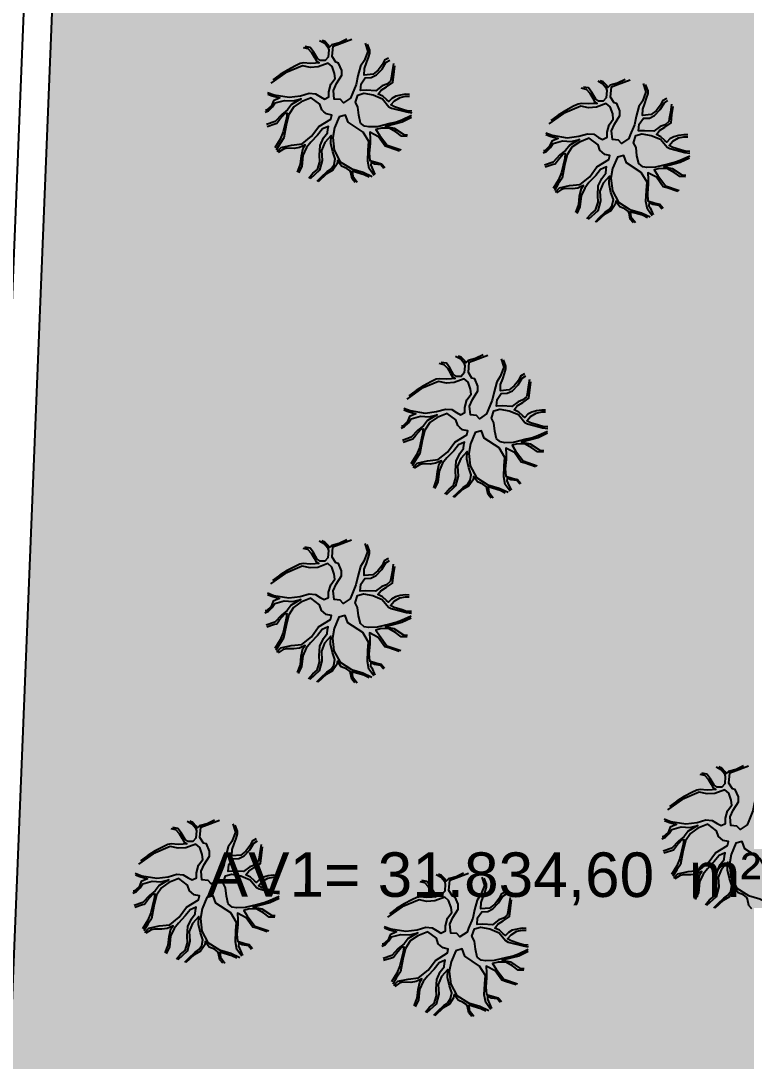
# Model space of a CAD drawing. Header units: millimetres. Extents: x 1794 to 8081, y 409 to 2272.
# Drawn here: x 7826.8 to 7890.7, y 591.5 to 683.2 of the extents above; entities that cross this region are included whole.
import ezdxf

# ---------------------------------------------------------------- set-up
doc = ezdxf.new("R2010")
doc.units = ezdxf.units.MM
doc.linetypes.add('LIN0', pattern=[0])
for name, color, linetype in [('03 - CALÇADA', 1, 'Continuous'), ('QDª', 4, 'Continuous'), ('Texto', 2, 'Continuous')]:
    doc.layers.add(name, color=color, linetype=linetype)
doc.layers.add('AGT ARVORE', color=7, linetype='LIN0', true_color=0xb5b2b0)
doc.layers.add('Hach Verde', color=7, linetype='Continuous', true_color=0xb5b2b0)
doc.styles.add('ARIAL', font='arial.ttf', dxfattribs={"height": 0.25})

msp = doc.modelspace()

# ---------------------------------------------------------------- hatches: boundary and pattern name
at = {"layer": 'Hach Verde', "ltscale": 12}
h = msp.add_hatch(dxfattribs=at)
h.set_pattern_fill('GRASS', color=256, scale=0.2, angle=360.28122, style=0)
h.set_pattern_definition([(90.28122, (2838.171, -284.8447), (-3.6096874, 3.574426), [0.9525, -6.2317]), (45.28122, (2838.171, -284.8447), (-3.60969, 3.5744285), [0.9525, -4.1275]), (135.28122, (2838.171, -284.8447), (-3.5744285, -3.60969), [0.9525, -4.1275])])
edge = h.paths.add_edge_path()
edge.add_line((7954.981, 695.547), (7983.718, 709.736))
edge.add_line((7983.718, 709.736), (7994.858, 717.742))
edge.add_line((7994.858, 717.742), (8000.831, 737.019))
edge.add_line((8000.831, 737.019), (7991.689, 737.355))
edge.add_arc((7991.289, 746.281), 8.935, 263.23426, 272.56213, ccw=False)
edge.add_line((7990.237, 737.408), (7835.439, 743.089))
edge.add_arc((7835.311, 739.592), 3.5, 87.89819, 177.69311)
edge.add_line((7831.814, 739.732), (7829.967, 693.897))
edge.add_line((7829.967, 693.897), (7819.3, 429.107))
edge.add_arc((7803.682, 430.702), 15.7, 266.18784, 354.17014, ccw=False)
edge.add_line((7802.638, 415.037), (7818.677, 413.577))
edge.add_line((7818.677, 413.577), (7873.676, 410.95))
edge.add_line((7873.676, 410.95), (7883.484, 411.527))
edge.add_line((7883.484, 411.527), (7910.365, 420.953))
edge.add_line((7910.365, 420.953), (7907.07, 438.642))
edge.add_line((7907.07, 438.642), (7910.037, 462.236))
edge.add_line((7910.037, 462.236), (7909.964, 469.38))
edge.add_line((7909.964, 469.38), (7907.164, 477.402))
edge.add_line((7907.164, 477.402), (7895.783, 495.395))
edge.add_line((7895.783, 495.395), (7883.821, 524.445))
edge.add_line((7883.821, 524.445), (7882.871, 539.798))
edge.add_line((7882.871, 539.798), (7884.497, 546.397))
edge.add_line((7884.497, 546.397), (7895.037, 568.259))
edge.add_line((7895.037, 568.259), (7926.685, 602.395))
edge.add_line((7926.685, 602.395), (7937.819, 666.165))
edge.add_line((7937.819, 666.165), (7944.344, 684.077))
edge.add_line((7944.344, 684.077), (7954.981, 695.547))

# ---------------------------------------------------------------- linework, layer by layer
at = {"layer": '03 - CALÇADA', "linetype": 'Continuous'}
msp.add_line((7816.806, 429.288), (7827.469, 693.997), dxfattribs=at)
at = {"layer": 'AGT ARVORE', "color": 253, "true_color": 0xb5b2b0}
for points in [[(7851.674, 680.826), (7852.099, 680.729), (7852.418, 680.384), (7852.686, 679.94), (7852.846, 679.619), (7853.085, 679.471), (7852.767, 679.445), (7852.317, 679.418), (7851.707, 679.465), (7851.415, 679.414), (7850.992, 679.214), (7850.304, 678.84), (7849.643, 678.441), (7849.009, 677.968)], [(7853.129, 681.451), (7853.581, 681.206), (7853.848, 680.861), (7853.929, 680.613), (7853.879, 679.97), (7853.615, 679.672), (7853.217, 679.67), (7852.951, 679.842), (7852.604, 680.434), (7852.311, 680.829), (7851.859, 680.901)], [(7855.542, 681.561), (7854.881, 681.237), (7854.219, 681.061), (7854.007, 680.861), (7853.927, 681.034), (7853.607, 681.355), (7853.342, 681.452)], [(7857.138, 681.214), (7857.377, 680.481), (7857.062, 679.663), (7856.746, 679.191), (7856.512, 678.324), (7856.356, 677.581), (7855.988, 676.713), (7855.858, 676.366), (7855.223, 675.942), (7854.956, 676.238), (7854.426, 676.285), (7854.426, 676.285), (7854.343, 677.052), (7854.606, 677.647), (7855.079, 678.392), (7855.077, 678.812), (7854.809, 679.455), (7854.57, 679.527), (7854.25, 680.021), (7854.325, 680.937), (7854.881, 681.137), (7855.977, 681.546)], [(7859.209, 679.895), (7858.839, 679.696), (7858.655, 679.299), (7858.286, 678.827), (7857.836, 678.479), (7857.068, 678.401), (7857.092, 678.97), (7857.275, 679.466), (7857.432, 679.936), (7857.563, 680.334), (7857.562, 680.581), (7857.347, 681.124)], [(7848.553, 676.872), (7849.121, 676.657), (7850.448, 676.44), (7851.455, 676.568), (7852.223, 676.794), (7852.78, 676.747), (7853.206, 676.477), (7853.551, 676.281), (7853.948, 676.481), (7853.946, 676.926), (7854.129, 677.595), (7854.498, 678.092), (7854.442, 678.537), (7854.227, 679.155), (7853.881, 679.45), (7853.008, 679.124), (7852.319, 679.072), (7851.628, 679.217), (7850.12, 678.591), (7848.827, 677.677)], [(7859.635, 679.402), (7859.533, 678.709), (7859.429, 678.114), (7859.378, 677.866), (7859.061, 677.593), (7858.637, 677.443), (7858.082, 677.019), (7857.233, 677.065), (7856.729, 677.038), (7856.78, 677.632), (7857.149, 678.153), (7857.679, 678.181), (7858.129, 678.405), (7858.63, 678.927), (7858.999, 679.523), (7859.316, 679.722)], [(7861.054, 676.686), (7860.708, 676.71), (7860.258, 676.633), (7859.834, 676.533), (7859.491, 676.333), (7859.226, 676.06), (7859.04, 676.207), (7858.694, 676.527), (7858.295, 676.723), (7858.559, 677.071), (7859.035, 677.37), (7859.59, 677.744), (7859.666, 678.462), (7859.769, 679.205)], [(7876.182, 677.26), (7876.606, 677.163), (7876.926, 676.818), (7877.194, 676.374), (7877.354, 676.053), (7877.593, 675.905), (7877.275, 675.879), (7876.825, 675.852), (7876.215, 675.899), (7875.923, 675.848), (7875.5, 675.648), (7874.812, 675.274), (7874.151, 674.875), (7873.516, 674.402)], [(7877.637, 677.885), (7878.089, 677.64), (7878.356, 677.295), (7878.437, 677.047), (7878.386, 676.404), (7878.123, 676.106), (7877.725, 676.104), (7877.459, 676.276), (7877.112, 676.868), (7876.818, 677.263), (7876.367, 677.335)], [(7880.05, 677.995), (7879.388, 677.671), (7878.726, 677.494), (7878.515, 677.295), (7878.435, 677.468), (7878.115, 677.789), (7877.849, 677.886)], [(7881.646, 677.648), (7881.884, 676.915), (7881.57, 676.097), (7881.254, 675.625), (7881.019, 674.758), (7880.863, 674.014), (7880.496, 673.147), (7880.365, 672.799), (7879.731, 672.376), (7879.464, 672.672), (7878.934, 672.718), (7878.934, 672.718), (7878.851, 673.485), (7879.113, 674.081), (7879.587, 674.825), (7879.585, 675.246), (7879.317, 675.889), (7879.078, 675.961), (7878.757, 676.455), (7878.833, 677.371), (7879.389, 677.571), (7880.485, 677.98)], [(7883.717, 676.329), (7883.346, 676.13), (7883.162, 675.733), (7882.793, 675.261), (7882.344, 674.912), (7881.576, 674.834), (7881.599, 675.404), (7881.783, 675.9), (7881.94, 676.37), (7882.071, 676.767), (7882.07, 677.014), (7881.855, 677.558)], [(7848.333, 675.118), (7848.624, 675.244), (7848.967, 675.592), (7849.204, 675.939), (7850.025, 676.166), (7850.794, 676.12), (7851.509, 676.296), (7850.663, 675.798), (7850.294, 675.326), (7849.792, 674.927), (7849.211, 674.306), (7848.444, 674.03)], [(7848.564, 676.728), (7848.936, 676.582), (7849.626, 676.386), (7849.07, 676.137), (7848.886, 675.69), (7848.464, 675.292), (7848.358, 675.292)], [(7849.391, 671.657), (7849.752, 672.032), (7850.653, 672.233), (7851.58, 672.337), (7852.426, 673.009), (7853.058, 673.878), (7854.116, 674.526), (7854.194, 674.873), (7853.743, 674.97), (7853.503, 675.167), (7853.317, 675.339), (7853.155, 675.833), (7852.384, 676.399), (7851.51, 676.049), (7850.85, 675.6), (7850.428, 674.93), (7850.194, 673.989), (7849.987, 672.874), (7849.644, 672.378), (7849.305, 671.792)], [(7861.235, 674.829), (7860.374, 674.431), (7859.898, 674.256), (7859.341, 674.129), (7858.229, 673.852), (7857.46, 673.824), (7857.089, 673.896), (7856.742, 674.167), (7856.58, 674.859), (7856.497, 675.577), (7856.284, 675.997), (7856.492, 676.641), (7857.022, 676.792), (7857.845, 676.647), (7858.669, 676.304), (7859.229, 675.614), (7859.468, 675.491), (7860.795, 675.151), (7861.245, 675.078)], [(7861.246, 675.227), (7860.821, 675.25), (7860.423, 675.372), (7859.733, 675.592), (7859.413, 675.763), (7859.73, 676.136), (7860.233, 676.435), (7860.709, 676.537), (7861.054, 676.538)], [(7873.061, 673.306), (7873.629, 673.091), (7874.955, 672.874), (7875.963, 673.002), (7876.73, 673.228), (7877.287, 673.181), (7877.713, 672.911), (7878.059, 672.714), (7878.456, 672.915), (7878.454, 673.36), (7878.636, 674.029), (7879.005, 674.526), (7878.95, 674.971), (7878.735, 675.589), (7878.389, 675.884), (7877.516, 675.558), (7876.826, 675.506), (7876.136, 675.651), (7874.627, 675.025), (7873.334, 674.111)], [(7884.143, 675.836), (7884.04, 675.143), (7883.937, 674.548), (7883.885, 674.3), (7883.568, 674.027), (7883.145, 673.877), (7882.59, 673.453), (7881.741, 673.499), (7881.237, 673.472), (7881.288, 674.066), (7881.657, 674.587), (7882.187, 674.615), (7882.636, 674.839), (7883.138, 675.361), (7883.506, 675.957), (7883.823, 676.156)], [(7885.561, 673.12), (7885.216, 673.144), (7884.766, 673.067), (7884.342, 672.966), (7883.998, 672.767), (7883.734, 672.493), (7883.548, 672.641), (7883.202, 672.961), (7882.803, 673.157), (7883.067, 673.505), (7883.543, 673.804), (7884.098, 674.178), (7884.174, 674.896), (7884.277, 675.639)], [(7848.497, 673.882), (7849.186, 674.108), (7849.371, 674.158), (7849.634, 674.506), (7850.083, 675.028), (7850.268, 675.053), (7850.218, 674.607), (7849.932, 673.393), (7849.669, 672.749), (7849.196, 671.98)], [(7857.934, 669.561), (7857.503, 670.161), (7857.368, 670.829), (7857.417, 671.794), (7857.466, 672.537), (7856.958, 673.376), (7855.655, 674.236), (7855.414, 674.879), (7854.857, 674.727), (7854.438, 673.736), (7854.282, 672.894), (7854.42, 671.78), (7854.955, 670.768), (7855.965, 670.129), (7856.975, 669.837), (7857.759, 669.467)], [(7861.222, 674.658), (7860.401, 674.258), (7858.945, 673.88), (7859.688, 673.735), (7860.539, 673.17), (7860.884, 673.146)], [(7852.178, 669.32), (7852.547, 669.743), (7852.943, 670.066), (7853.152, 670.76), (7853.123, 671.354), (7853.172, 672.196), (7853.487, 672.865), (7853.83, 673.312), (7853.855, 673.634), (7853.906, 673.882), (7853.377, 673.657), (7852.956, 673.11), (7852.349, 672.489), (7851.98, 672.017), (7851.665, 671.322), (7851.563, 670.357), (7851.274, 669.786)], [(7860.858, 672.998), (7860.354, 673.02), (7859.849, 673.389), (7859.29, 673.708), (7858.574, 673.73), (7858.098, 673.604), (7858.418, 673.111), (7859.085, 672.223), (7860.307, 671.807)], [(7852.921, 669.052), (7853.291, 669.424), (7853.793, 669.897), (7854.163, 670.146), (7854.4, 670.518), (7854.503, 671.014), (7854.288, 671.631), (7854.126, 672.373), (7854.149, 673.066), (7853.595, 672.445), (7853.306, 671.751), (7853.363, 670.885), (7853.129, 670.018), (7852.284, 669.246)], [(7860.175, 671.708), (7859.245, 672.026), (7858.9, 672.123), (7858.313, 672.961), (7857.542, 673.354), (7857.571, 672.785), (7857.573, 672.364), (7857.497, 671.522), (7857.553, 670.879), (7858.19, 670.684), (7858.589, 670.587), (7858.882, 670.242)], [(7872.84, 671.552), (7873.131, 671.677), (7873.474, 672.026), (7873.711, 672.373), (7874.532, 672.599), (7875.302, 672.554), (7876.017, 672.73), (7875.171, 672.232), (7874.802, 671.76), (7874.3, 671.361), (7873.719, 670.74), (7872.951, 670.464)], [(7873.072, 673.162), (7873.444, 673.015), (7874.133, 672.82), (7873.578, 672.571), (7873.394, 672.124), (7872.972, 671.726), (7872.866, 671.726)], [(7873.899, 668.091), (7874.26, 668.465), (7875.16, 668.667), (7876.088, 668.771), (7876.933, 669.443), (7877.566, 670.312), (7878.624, 670.96), (7878.702, 671.307), (7878.25, 671.404), (7878.011, 671.601), (7877.824, 671.773), (7877.663, 672.267), (7876.891, 672.833), (7876.018, 672.482), (7875.357, 672.034), (7874.936, 671.364), (7874.701, 670.423), (7874.495, 669.308), (7874.152, 668.811), (7873.813, 668.226)], [(7885.743, 671.262), (7884.882, 670.865), (7884.405, 670.69), (7883.849, 670.563), (7882.736, 670.286), (7881.968, 670.258), (7881.596, 670.33), (7881.25, 670.601), (7881.088, 671.293), (7881.005, 672.011), (7880.791, 672.43), (7881, 673.074), (7881.53, 673.226), (7882.352, 673.081), (7883.176, 672.738), (7883.736, 672.048), (7883.975, 671.925), (7885.303, 671.585), (7885.752, 671.511)], [(7885.754, 671.661), (7885.329, 671.684), (7884.931, 671.806), (7884.24, 672.025), (7883.921, 672.197), (7884.238, 672.57), (7884.74, 672.869), (7885.217, 672.97), (7885.562, 672.972)], [(7851.194, 669.86), (7851.456, 670.554), (7851.532, 671.297), (7851.688, 671.966), (7851.872, 672.239), (7851.37, 672.014), (7850.893, 671.937), (7850.23, 671.959), (7849.938, 671.884), (7849.489, 671.585)], [(7856.263, 668.943), (7855.996, 669.263), (7855.888, 669.808), (7855.834, 669.956), (7855.515, 670.177), (7855.063, 670.373), (7854.716, 670.866), (7854.664, 670.569), (7854.295, 670.023), (7853.74, 669.698), (7853.001, 669.002)], [(7873.005, 670.316), (7873.693, 670.542), (7873.879, 670.592), (7874.142, 670.94), (7874.591, 671.461), (7874.776, 671.487), (7874.725, 671.041), (7874.439, 669.827), (7874.177, 669.182), (7873.703, 668.413)], [(7882.442, 665.995), (7882.011, 666.595), (7881.876, 667.263), (7881.924, 668.228), (7881.974, 668.971), (7881.466, 669.81), (7880.163, 670.67), (7879.921, 671.313), (7879.365, 671.161), (7878.945, 670.17), (7878.79, 669.327), (7878.928, 668.214), (7879.463, 667.202), (7880.473, 666.563), (7881.482, 666.271), (7882.267, 665.901)], [(7885.729, 671.092), (7884.909, 670.692), (7883.453, 670.314), (7884.196, 670.169), (7885.047, 669.604), (7885.392, 669.58)], [(7857.507, 669.394), (7857.055, 669.615), (7855.993, 669.932), (7856.048, 669.486), (7856.448, 668.968)], [(7858.803, 670.167), (7858.51, 670.488), (7857.979, 670.56), (7857.66, 670.706), (7857.635, 670.459), (7857.742, 670.261), (7858.009, 669.644)], [(7876.685, 665.754), (7877.055, 666.177), (7877.451, 666.5), (7877.66, 667.194), (7877.63, 667.788), (7877.679, 668.629), (7877.995, 669.299), (7878.338, 669.746), (7878.362, 670.068), (7878.414, 670.316), (7877.885, 670.091), (7877.463, 669.544), (7876.856, 668.923), (7876.487, 668.451), (7876.172, 667.756), (7876.071, 666.791), (7875.781, 666.22)], [(7885.366, 669.432), (7884.862, 669.454), (7884.356, 669.823), (7883.798, 670.142), (7883.082, 670.164), (7882.606, 670.038), (7882.925, 669.545), (7883.593, 668.656), (7884.814, 668.241)], [(7877.429, 665.485), (7877.799, 665.858), (7878.3, 666.331), (7878.67, 666.58), (7878.907, 666.952), (7879.011, 667.448), (7878.796, 668.065), (7878.633, 668.807), (7878.657, 669.5), (7878.103, 668.879), (7877.814, 668.185), (7877.871, 667.319), (7877.636, 666.451), (7876.792, 665.68)], [(7884.682, 668.142), (7883.753, 668.46), (7883.408, 668.557), (7882.82, 669.395), (7882.05, 669.788), (7882.079, 669.219), (7882.081, 668.798), (7882.005, 667.956), (7882.061, 667.313), (7882.698, 667.118), (7883.096, 667.021), (7883.39, 666.675)], [(7875.702, 666.294), (7875.963, 666.988), (7876.04, 667.731), (7876.195, 668.4), (7876.38, 668.673), (7875.878, 668.448), (7875.4, 668.371), (7874.737, 668.393), (7874.446, 668.317), (7873.997, 668.018)], [(7880.771, 665.377), (7880.504, 665.697), (7880.395, 666.241), (7880.341, 666.389), (7880.023, 666.611), (7879.571, 666.807), (7879.224, 667.3), (7879.172, 667.003), (7878.803, 666.457), (7878.248, 666.132), (7877.508, 665.436)], [(7883.31, 666.601), (7883.017, 666.921), (7882.487, 666.993), (7882.168, 667.14), (7882.142, 666.893), (7882.25, 666.695), (7882.517, 666.078)], [(7882.014, 665.828), (7881.563, 666.049), (7880.501, 666.366), (7880.556, 665.92), (7880.956, 665.402)], [(7865.115, 653.64), (7865.567, 653.394), (7865.834, 653.049), (7865.915, 652.801), (7865.864, 652.158), (7865.601, 651.86), (7865.203, 651.858), (7864.937, 652.03), (7864.589, 652.622), (7864.296, 653.017), (7863.845, 653.089)], [(7867.527, 653.749), (7866.866, 653.425), (7866.204, 653.249), (7865.993, 653.049), (7865.913, 653.222), (7865.593, 653.543), (7865.327, 653.641)], [(7869.124, 653.402), (7869.362, 652.669), (7869.048, 651.851), (7868.732, 651.379), (7868.497, 650.512), (7868.341, 649.769), (7867.974, 648.901), (7867.843, 648.554), (7867.209, 648.13), (7866.942, 648.426), (7866.412, 648.473), (7866.412, 648.473), (7866.328, 649.24), (7866.591, 649.835), (7867.065, 650.58), (7867.063, 651), (7866.795, 651.643), (7866.556, 651.716), (7866.235, 652.209), (7866.311, 653.125), (7866.867, 653.326), (7867.963, 653.735)], [(7863.66, 653.014), (7864.084, 652.917), (7864.404, 652.572), (7864.671, 652.128), (7864.832, 651.807), (7865.071, 651.659), (7864.753, 651.633), (7864.303, 651.606), (7863.693, 651.653), (7863.401, 651.602), (7862.977, 651.402), (7862.29, 651.028), (7861.629, 650.629), (7860.994, 650.156)], [(7871.194, 652.083), (7870.824, 651.884), (7870.64, 651.487), (7870.271, 651.015), (7869.822, 650.667), (7869.054, 650.589), (7869.077, 651.158), (7869.261, 651.654), (7869.418, 652.125), (7869.549, 652.522), (7869.548, 652.769), (7869.333, 653.312)], [(7860.538, 649.06), (7861.107, 648.845), (7862.433, 648.628), (7863.44, 648.756), (7864.208, 648.982), (7864.765, 648.935), (7865.191, 648.665), (7865.537, 648.469), (7865.934, 648.669), (7865.932, 649.114), (7866.114, 649.783), (7866.483, 650.28), (7866.428, 650.725), (7866.213, 651.343), (7865.866, 651.639), (7864.993, 651.312), (7864.304, 651.26), (7863.614, 651.405), (7862.105, 650.78), (7860.812, 649.866)], [(7871.621, 651.59), (7871.518, 650.897), (7871.415, 650.302), (7871.363, 650.055), (7871.046, 649.781), (7870.623, 649.631), (7870.068, 649.207), (7869.219, 649.253), (7868.715, 649.226), (7868.766, 649.82), (7869.134, 650.341), (7869.664, 650.369), (7870.114, 650.594), (7870.616, 651.116), (7870.984, 651.711), (7871.301, 651.911)], [(7873.039, 648.875), (7872.694, 648.898), (7872.243, 648.821), (7871.82, 648.721), (7871.476, 648.521), (7871.212, 648.248), (7871.026, 648.395), (7870.68, 648.715), (7870.281, 648.911), (7870.545, 649.259), (7871.02, 649.558), (7871.576, 649.932), (7871.652, 650.65), (7871.754, 651.393)], [(7860.55, 648.916), (7860.921, 648.77), (7861.611, 648.575), (7861.056, 648.325), (7860.872, 647.878), (7860.45, 647.48), (7860.344, 647.48)], [(7873.221, 647.017), (7872.36, 646.619), (7871.883, 646.444), (7871.327, 646.317), (7870.214, 646.04), (7869.446, 646.012), (7869.074, 646.085), (7868.728, 646.355), (7868.566, 647.047), (7868.483, 647.765), (7868.269, 648.185), (7868.478, 648.829), (7869.008, 648.98), (7869.83, 648.835), (7870.654, 648.492), (7871.214, 647.802), (7871.453, 647.68), (7872.781, 647.339), (7873.23, 647.266)], [(7860.318, 647.307), (7860.609, 647.432), (7860.952, 647.78), (7861.189, 648.127), (7862.01, 648.354), (7862.78, 648.308), (7863.495, 648.484), (7862.649, 647.986), (7862.279, 647.514), (7861.777, 647.116), (7861.197, 646.494), (7860.429, 646.218)], [(7861.377, 643.845), (7861.738, 644.22), (7862.638, 644.421), (7863.566, 644.525), (7864.411, 645.197), (7865.044, 646.066), (7866.101, 646.714), (7866.18, 647.061), (7865.728, 647.158), (7865.489, 647.355), (7865.302, 647.528), (7865.141, 648.022), (7864.369, 648.587), (7863.496, 648.237), (7862.835, 647.788), (7862.414, 647.118), (7862.179, 646.177), (7861.972, 645.062), (7861.63, 644.566), (7861.291, 643.98)], [(7873.231, 647.415), (7872.807, 647.438), (7872.409, 647.56), (7871.718, 647.78), (7871.399, 647.951), (7871.716, 648.324), (7872.218, 648.623), (7872.695, 648.725), (7873.04, 648.726)], [(7860.483, 646.07), (7861.171, 646.296), (7861.357, 646.346), (7861.62, 646.694), (7862.068, 647.216), (7862.254, 647.241), (7862.203, 646.795), (7861.917, 645.581), (7861.655, 644.937), (7861.181, 644.168)], [(7869.92, 641.749), (7869.489, 642.35), (7869.354, 643.017), (7869.402, 643.982), (7869.452, 644.725), (7868.944, 645.564), (7867.641, 646.424), (7867.399, 647.067), (7866.843, 646.916), (7866.423, 645.924), (7866.268, 645.082), (7866.406, 643.968), (7866.941, 642.956), (7867.951, 642.317), (7868.96, 642.025), (7869.745, 641.655)], [(7864.163, 641.508), (7864.532, 641.931), (7864.928, 642.254), (7865.138, 642.948), (7865.108, 643.542), (7865.157, 644.384), (7865.472, 645.054), (7865.815, 645.5), (7865.84, 645.822), (7865.892, 646.07), (7865.363, 645.845), (7864.941, 645.298), (7864.334, 644.677), (7863.965, 644.205), (7863.65, 643.51), (7863.549, 642.545), (7863.259, 641.974)], [(7873.207, 646.846), (7872.387, 646.446), (7870.93, 646.068), (7871.674, 645.923), (7872.525, 645.358), (7872.87, 645.335)], [(7864.907, 641.24), (7865.276, 641.612), (7865.778, 642.085), (7866.148, 642.334), (7866.385, 642.706), (7866.489, 643.202), (7866.274, 643.82), (7866.111, 644.561), (7866.135, 645.254), (7865.581, 644.633), (7865.292, 643.939), (7865.349, 643.073), (7865.114, 642.206), (7864.269, 641.434)], [(7872.16, 643.896), (7871.23, 644.214), (7870.886, 644.311), (7870.298, 645.15), (7869.528, 645.542), (7869.556, 644.973), (7869.558, 644.553), (7869.483, 643.71), (7869.539, 643.067), (7870.176, 642.872), (7870.574, 642.775), (7870.867, 642.43)], [(7872.844, 645.186), (7872.34, 645.208), (7871.834, 645.577), (7871.276, 645.896), (7870.56, 645.918), (7870.083, 645.792), (7870.403, 645.299), (7871.071, 644.411), (7872.292, 643.995)], [(7863.18, 642.048), (7863.441, 642.742), (7863.518, 643.485), (7863.673, 644.154), (7863.858, 644.427), (7863.355, 644.202), (7862.878, 644.125), (7862.215, 644.147), (7861.924, 644.072), (7861.474, 643.773)], [(7868.249, 641.131), (7867.982, 641.451), (7867.873, 641.996), (7867.819, 642.144), (7867.5, 642.365), (7867.049, 642.561), (7866.702, 643.054), (7866.65, 642.757), (7866.281, 642.211), (7865.726, 641.886), (7864.986, 641.19)], [(7870.788, 642.355), (7870.495, 642.676), (7869.965, 642.748), (7869.646, 642.894), (7869.62, 642.647), (7869.727, 642.449), (7869.995, 641.832)], [(7869.492, 641.582), (7869.041, 641.803), (7867.979, 642.12), (7868.034, 641.674), (7868.434, 641.156)], [(7853.105, 637.367), (7853.558, 637.122), (7853.824, 636.776), (7853.905, 636.529), (7853.855, 635.886), (7853.591, 635.588), (7853.193, 635.586), (7852.927, 635.758), (7852.58, 636.35), (7852.287, 636.745), (7851.835, 636.817)], [(7855.518, 637.477), (7854.857, 637.153), (7854.195, 636.976), (7853.983, 636.777), (7853.903, 636.95), (7853.584, 637.271), (7853.318, 637.368)], [(7857.114, 637.13), (7857.353, 636.397), (7857.038, 635.579), (7856.722, 635.107), (7856.488, 634.239), (7856.332, 633.496), (7855.964, 632.629), (7855.834, 632.281), (7855.199, 631.858), (7854.933, 632.153), (7854.402, 632.2), (7854.402, 632.2), (7854.319, 632.967), (7854.582, 633.563), (7855.055, 634.307), (7855.053, 634.728), (7854.785, 635.371), (7854.546, 635.443), (7854.226, 635.937), (7854.301, 636.853), (7854.857, 637.053), (7855.953, 637.462)], [(7859.185, 635.811), (7858.815, 635.612), (7858.631, 635.215), (7858.262, 634.743), (7857.812, 634.394), (7857.044, 634.316), (7857.068, 634.886), (7857.251, 635.382), (7857.408, 635.852), (7857.539, 636.249), (7857.538, 636.496), (7857.323, 637.04)], [(7851.65, 636.742), (7852.075, 636.645), (7852.395, 636.3), (7852.662, 635.856), (7852.822, 635.535), (7853.062, 635.387), (7852.743, 635.361), (7852.293, 635.334), (7851.683, 635.381), (7851.391, 635.33), (7850.968, 635.13), (7850.28, 634.756), (7849.619, 634.357), (7848.985, 633.884)], [(7848.529, 632.788), (7849.097, 632.573), (7850.424, 632.355), (7851.431, 632.484), (7852.199, 632.71), (7852.756, 632.663), (7853.182, 632.393), (7853.527, 632.196), (7853.924, 632.397), (7853.922, 632.842), (7854.105, 633.511), (7854.474, 634.008), (7854.418, 634.453), (7854.203, 635.071), (7853.857, 635.366), (7852.984, 635.04), (7852.295, 634.988), (7851.605, 635.133), (7850.096, 634.507), (7848.803, 633.593)], [(7859.611, 635.318), (7859.509, 634.625), (7859.406, 634.03), (7859.354, 633.782), (7859.037, 633.509), (7858.613, 633.359), (7858.058, 632.935), (7857.209, 632.981), (7856.705, 632.954), (7856.756, 633.548), (7857.125, 634.069), (7857.655, 634.097), (7858.105, 634.321), (7858.606, 634.843), (7858.975, 635.439), (7859.292, 635.638)], [(7861.03, 632.602), (7860.685, 632.626), (7860.234, 632.549), (7859.81, 632.448), (7859.467, 632.249), (7859.203, 631.975), (7859.016, 632.123), (7858.67, 632.443), (7858.271, 632.639), (7858.535, 632.987), (7859.011, 633.286), (7859.566, 633.66), (7859.643, 634.378), (7859.745, 635.121)], [(7848.54, 632.644), (7848.912, 632.497), (7849.602, 632.302), (7849.046, 632.053), (7848.863, 631.606), (7848.44, 631.208), (7848.334, 631.208)], [(7849.367, 627.573), (7849.728, 627.947), (7850.629, 628.149), (7851.556, 628.253), (7852.402, 628.925), (7853.034, 629.794), (7854.092, 630.442), (7854.17, 630.789), (7853.719, 630.886), (7853.479, 631.083), (7853.293, 631.255), (7853.131, 631.749), (7852.36, 632.315), (7851.486, 631.964), (7850.826, 631.516), (7850.405, 630.846), (7850.17, 629.905), (7849.963, 628.79), (7849.62, 628.293), (7849.281, 627.708)], [(7861.211, 630.744), (7860.351, 630.347), (7859.874, 630.172), (7859.317, 630.045), (7858.205, 629.768), (7857.436, 629.74), (7857.065, 629.812), (7856.719, 630.083), (7856.556, 630.775), (7856.473, 631.493), (7856.26, 631.912), (7856.469, 632.556), (7856.999, 632.708), (7857.821, 632.563), (7858.645, 632.22), (7859.205, 631.529), (7859.444, 631.407), (7860.771, 631.067), (7861.221, 630.993)], [(7861.222, 631.143), (7860.797, 631.166), (7860.399, 631.288), (7859.709, 631.507), (7859.39, 631.679), (7859.706, 632.052), (7860.209, 632.351), (7860.685, 632.452), (7861.03, 632.454)], [(7848.309, 631.034), (7848.6, 631.159), (7848.943, 631.507), (7849.18, 631.855), (7850.001, 632.081), (7850.77, 632.036), (7851.485, 632.212), (7850.639, 631.713), (7850.27, 631.241), (7849.768, 630.843), (7849.187, 630.222), (7848.42, 629.946)], [(7848.473, 629.798), (7849.162, 630.024), (7849.347, 630.074), (7849.611, 630.422), (7850.059, 630.943), (7850.245, 630.969), (7850.194, 630.523), (7849.908, 629.309), (7849.645, 628.664), (7849.172, 627.895)], [(7857.91, 625.477), (7857.479, 626.077), (7857.344, 626.745), (7857.393, 627.71), (7857.442, 628.453), (7856.935, 629.292), (7855.631, 630.152), (7855.39, 630.795), (7854.834, 630.643), (7854.414, 629.652), (7854.258, 628.809), (7854.396, 627.696), (7854.931, 626.684), (7855.942, 626.045), (7856.951, 625.753), (7857.736, 625.383)], [(7861.198, 630.574), (7860.378, 630.174), (7858.921, 629.796), (7859.664, 629.651), (7860.515, 629.086), (7860.86, 629.062)], [(7852.154, 625.236), (7852.523, 625.659), (7852.919, 625.982), (7853.128, 626.676), (7853.099, 627.27), (7853.148, 628.111), (7853.463, 628.781), (7853.806, 629.228), (7853.831, 629.55), (7853.883, 629.798), (7853.354, 629.573), (7852.932, 629.026), (7852.325, 628.405), (7851.956, 627.933), (7851.641, 627.238), (7851.539, 626.273), (7851.25, 625.702)], [(7860.834, 628.914), (7860.33, 628.936), (7859.825, 629.305), (7859.266, 629.624), (7858.551, 629.646), (7858.074, 629.52), (7858.394, 629.027), (7859.061, 628.138), (7860.283, 627.723)], [(7852.897, 624.967), (7853.267, 625.34), (7853.769, 625.813), (7854.139, 626.062), (7854.376, 626.434), (7854.479, 626.93), (7854.264, 627.547), (7854.102, 628.289), (7854.125, 628.982), (7853.571, 628.361), (7853.283, 627.667), (7853.339, 626.801), (7853.105, 625.933), (7852.26, 625.162)], [(7860.151, 627.624), (7859.221, 627.941), (7858.876, 628.039), (7858.289, 628.877), (7857.518, 629.27), (7857.547, 628.701), (7857.549, 628.28), (7857.473, 627.438), (7857.53, 626.795), (7858.166, 626.6), (7858.565, 626.503), (7858.858, 626.157)], [(7851.17, 625.776), (7851.432, 626.47), (7851.508, 627.213), (7851.664, 627.882), (7851.848, 628.155), (7851.346, 627.93), (7850.869, 627.853), (7850.206, 627.875), (7849.915, 627.799), (7849.465, 627.5)], [(7856.239, 624.859), (7855.972, 625.179), (7855.864, 625.723), (7855.81, 625.871), (7855.491, 626.093), (7855.039, 626.289), (7854.692, 626.782), (7854.64, 626.485), (7854.272, 625.939), (7853.716, 625.614), (7852.977, 624.918)], [(7857.483, 625.31), (7857.031, 625.531), (7855.969, 625.848), (7856.024, 625.402), (7856.425, 624.884)], [(7858.779, 626.083), (7858.486, 626.403), (7857.955, 626.475), (7857.636, 626.622), (7857.611, 626.375), (7857.718, 626.177), (7857.986, 625.56)], [(7886.62, 616.837), (7887.045, 616.739), (7887.364, 616.394), (7887.632, 615.95), (7887.792, 615.63), (7888.031, 615.482), (7887.713, 615.456), (7887.263, 615.429), (7886.653, 615.476), (7886.361, 615.425), (7885.938, 615.225), (7885.25, 614.851), (7884.589, 614.452), (7883.955, 613.978)], [(7888.075, 617.462), (7888.527, 617.217), (7888.794, 616.871), (7888.875, 616.624), (7888.825, 615.981), (7888.561, 615.682), (7888.163, 615.681), (7887.897, 615.853), (7887.55, 616.445), (7887.256, 616.84), (7886.805, 616.912)], [(7890.488, 617.572), (7889.827, 617.247), (7889.165, 617.071), (7888.953, 616.872), (7888.873, 617.045), (7888.553, 617.365), (7888.288, 617.463)], [(7892.084, 617.225), (7892.323, 616.492), (7892.008, 615.673), (7891.692, 615.202), (7891.457, 614.334), (7891.301, 613.591), (7890.934, 612.723), (7890.804, 612.376), (7890.169, 611.952), (7889.902, 612.248), (7889.372, 612.295), (7889.372, 612.295), (7889.289, 613.062), (7889.551, 613.658), (7890.025, 614.402), (7890.023, 614.823), (7889.755, 615.465), (7889.516, 615.538), (7889.196, 616.032), (7889.271, 616.948), (7889.827, 617.148), (7890.923, 617.557)], [(7883.499, 612.883), (7884.067, 612.667), (7885.394, 612.45), (7886.401, 612.579), (7887.168, 612.805), (7887.726, 612.758), (7888.152, 612.488), (7888.497, 612.291), (7888.894, 612.491), (7888.892, 612.937), (7889.075, 613.606), (7889.443, 614.102), (7889.388, 614.547), (7889.173, 615.166), (7888.827, 615.461), (7887.954, 615.135), (7887.265, 615.082), (7886.574, 615.228), (7885.065, 614.602), (7883.773, 613.688)], [(7841.471, 612.677), (7841.923, 612.431), (7842.19, 612.086), (7842.271, 611.838), (7842.22, 611.195), (7841.957, 610.897), (7841.559, 610.895), (7841.293, 611.067), (7840.946, 611.659), (7840.652, 612.054), (7840.201, 612.126)], [(7843.884, 612.786), (7843.222, 612.462), (7842.56, 612.286), (7842.349, 612.086), (7842.269, 612.259), (7841.949, 612.58), (7841.683, 612.678)], [(7845.48, 612.439), (7845.719, 611.706), (7845.404, 610.888), (7845.088, 610.416), (7844.853, 609.549), (7844.697, 608.806), (7844.33, 607.938), (7844.199, 607.591), (7843.565, 607.167), (7843.298, 607.463), (7842.768, 607.51), (7842.768, 607.51), (7842.685, 608.277), (7842.947, 608.872), (7843.421, 609.617), (7843.419, 610.037), (7843.151, 610.68), (7842.912, 610.753), (7842.591, 611.246), (7842.667, 612.162), (7843.223, 612.363), (7844.319, 612.772)], [(7847.551, 611.12), (7847.18, 610.921), (7846.997, 610.524), (7846.627, 610.052), (7846.178, 609.704), (7845.41, 609.626), (7845.433, 610.195), (7845.617, 610.691), (7845.774, 611.162), (7845.905, 611.559), (7845.904, 611.806), (7845.689, 612.349)], [(7883.279, 611.129), (7883.57, 611.254), (7883.913, 611.602), (7884.15, 611.95), (7884.971, 612.176), (7885.74, 612.13), (7886.455, 612.307), (7885.609, 611.808), (7885.24, 611.336), (7884.738, 610.938), (7884.157, 610.316), (7883.39, 610.041)], [(7883.51, 612.739), (7883.882, 612.592), (7884.572, 612.397), (7884.016, 612.147), (7883.832, 611.701), (7883.41, 611.303), (7883.304, 611.302)], [(7884.337, 607.668), (7884.698, 608.042), (7885.599, 608.244), (7886.526, 608.348), (7887.371, 609.019), (7888.004, 609.889), (7889.062, 610.537), (7889.14, 610.884), (7888.689, 610.981), (7888.449, 611.178), (7888.263, 611.35), (7888.101, 611.844), (7887.33, 612.41), (7886.456, 612.059), (7885.795, 611.611), (7885.374, 610.941), (7885.14, 609.999), (7884.933, 608.884), (7884.59, 608.388), (7884.251, 607.803)], [(7840.016, 612.051), (7840.44, 611.954), (7840.76, 611.609), (7841.028, 611.165), (7841.188, 610.844), (7841.427, 610.696), (7841.109, 610.67), (7840.659, 610.643), (7840.049, 610.69), (7839.757, 610.639), (7839.334, 610.439), (7838.646, 610.065), (7837.985, 609.666), (7837.35, 609.193)], [(7836.895, 608.097), (7837.463, 607.882), (7838.789, 607.665), (7839.797, 607.793), (7840.564, 608.019), (7841.121, 607.972), (7841.547, 607.702), (7841.893, 607.506), (7842.29, 607.706), (7842.288, 608.151), (7842.47, 608.82), (7842.839, 609.317), (7842.784, 609.762), (7842.569, 610.38), (7842.223, 610.675), (7841.35, 610.349), (7840.66, 610.297), (7839.97, 610.442), (7838.461, 609.816), (7837.168, 608.903)], [(7847.977, 610.627), (7847.874, 609.934), (7847.771, 609.339), (7847.719, 609.092), (7847.402, 608.818), (7846.979, 608.668), (7846.424, 608.244), (7845.575, 608.29), (7845.071, 608.263), (7845.122, 608.857), (7845.491, 609.378), (7846.021, 609.406), (7846.471, 609.631), (7846.972, 610.153), (7847.341, 610.748), (7847.657, 610.947)], [(7849.395, 607.912), (7849.05, 607.935), (7848.6, 607.858), (7848.176, 607.758), (7847.832, 607.558), (7847.568, 607.285), (7847.382, 607.432), (7847.036, 607.752), (7846.637, 607.948), (7846.901, 608.296), (7847.377, 608.595), (7847.932, 608.969), (7848.008, 609.687), (7848.111, 610.43)], [(7883.443, 609.893), (7884.132, 610.118), (7884.317, 610.169), (7884.58, 610.516), (7885.029, 611.038), (7885.214, 611.064), (7885.163, 610.618), (7884.878, 609.404), (7884.615, 608.759), (7884.142, 607.99)], [(7892.88, 605.572), (7892.449, 606.172), (7892.314, 606.839), (7892.363, 607.805), (7892.412, 608.548), (7891.904, 609.387), (7890.601, 610.247), (7890.36, 610.889), (7889.803, 610.738), (7889.384, 609.747), (7889.228, 608.904), (7889.366, 607.791), (7889.901, 606.779), (7890.911, 606.14), (7891.921, 605.848), (7892.705, 605.478)], [(7887.124, 605.331), (7887.493, 605.753), (7887.889, 606.077), (7888.098, 606.771), (7888.069, 607.365), (7888.118, 608.206), (7888.433, 608.876), (7888.776, 609.323), (7888.801, 609.645), (7888.852, 609.892), (7888.323, 609.667), (7887.902, 609.121), (7887.295, 608.499), (7886.926, 608.027), (7886.611, 607.333), (7886.509, 606.367), (7886.22, 605.797)], [(7887.867, 605.062), (7888.237, 605.435), (7888.739, 605.907), (7889.109, 606.157), (7889.346, 606.529), (7889.449, 607.025), (7889.234, 607.642), (7889.072, 608.384), (7889.095, 609.077), (7888.541, 608.456), (7888.252, 607.761), (7888.309, 606.895), (7888.075, 606.028), (7887.23, 605.257)], [(7836.675, 606.343), (7836.966, 606.469), (7837.308, 606.817), (7837.545, 607.164), (7838.367, 607.391), (7839.136, 607.345), (7839.851, 607.521), (7839.005, 607.023), (7838.636, 606.551), (7838.134, 606.152), (7837.553, 605.531), (7836.785, 605.255)], [(7836.906, 607.953), (7837.278, 607.807), (7837.967, 607.612), (7837.412, 607.362), (7837.228, 606.915), (7836.806, 606.517), (7836.7, 606.517)], [(7837.733, 602.882), (7838.094, 603.257), (7838.994, 603.458), (7839.922, 603.562), (7840.767, 604.234), (7841.4, 605.103), (7842.458, 605.751), (7842.536, 606.098), (7842.084, 606.195), (7841.845, 606.392), (7841.658, 606.565), (7841.497, 607.059), (7840.726, 607.624), (7839.852, 607.274), (7839.191, 606.825), (7838.77, 606.155), (7838.535, 605.214), (7838.329, 604.099), (7837.986, 603.603), (7837.647, 603.017)], [(7849.577, 606.054), (7848.716, 605.656), (7848.239, 605.481), (7847.683, 605.354), (7846.571, 605.077), (7845.802, 605.049), (7845.43, 605.121), (7845.084, 605.392), (7844.922, 606.084), (7844.839, 606.802), (7844.625, 607.222), (7844.834, 607.866), (7845.364, 608.017), (7846.186, 607.872), (7847.01, 607.529), (7847.57, 606.839), (7847.809, 606.717), (7849.137, 606.376), (7849.587, 606.303)], [(7849.588, 606.452), (7849.163, 606.475), (7848.765, 606.597), (7848.074, 606.817), (7847.755, 606.988), (7848.072, 607.361), (7848.574, 607.66), (7849.051, 607.762), (7849.396, 607.763)], [(7863.401, 608.004), (7863.854, 607.758), (7864.12, 607.413), (7864.201, 607.165), (7864.151, 606.522), (7863.887, 606.224), (7863.489, 606.222), (7863.223, 606.394), (7862.876, 606.986), (7862.583, 607.381), (7862.131, 607.453)], [(7865.814, 608.113), (7865.153, 607.789), (7864.491, 607.613), (7864.279, 607.413), (7864.199, 607.586), (7863.88, 607.907), (7863.614, 608.005)], [(7867.41, 607.766), (7867.649, 607.033), (7867.334, 606.215), (7867.018, 605.743), (7866.784, 604.876), (7866.628, 604.133), (7866.26, 603.265), (7866.13, 602.918), (7865.495, 602.494), (7865.229, 602.79), (7864.698, 602.837), (7864.698, 602.837), (7864.615, 603.604), (7864.878, 604.199), (7865.351, 604.944), (7865.349, 605.364), (7865.081, 606.007), (7864.842, 606.08), (7864.522, 606.573), (7864.597, 607.489), (7865.153, 607.69), (7866.249, 608.099)], [(7869.481, 606.447), (7869.111, 606.248), (7868.927, 605.851), (7868.558, 605.379), (7868.108, 605.031), (7867.34, 604.953), (7867.364, 605.522), (7867.547, 606.018), (7867.704, 606.489), (7867.835, 606.886), (7867.834, 607.133), (7867.619, 607.676)], [(7886.14, 605.871), (7886.402, 606.565), (7886.478, 607.308), (7886.634, 607.977), (7886.818, 608.25), (7886.316, 608.025), (7885.838, 607.948), (7885.176, 607.97), (7884.884, 607.894), (7884.435, 607.595)], [(7861.946, 607.378), (7862.371, 607.281), (7862.691, 606.936), (7862.958, 606.492), (7863.118, 606.171), (7863.358, 606.023), (7863.039, 605.997), (7862.589, 605.97), (7861.979, 606.017), (7861.687, 605.966), (7861.264, 605.766), (7860.576, 605.392), (7859.915, 604.993), (7859.281, 604.52)], [(7891.209, 604.954), (7890.942, 605.274), (7890.834, 605.818), (7890.78, 605.966), (7890.461, 606.187), (7890.009, 606.384), (7889.662, 606.877), (7889.61, 606.579), (7889.241, 606.034), (7888.686, 605.709), (7887.947, 605.013)], [(7836.839, 605.107), (7837.528, 605.333), (7837.713, 605.383), (7837.976, 605.731), (7838.425, 606.253), (7838.61, 606.278), (7838.559, 605.832), (7838.273, 604.618), (7838.011, 603.974), (7837.537, 603.205)], [(7846.276, 600.786), (7845.845, 601.386), (7845.71, 602.054), (7845.758, 603.019), (7845.808, 603.762), (7845.3, 604.601), (7843.997, 605.461), (7843.755, 606.104), (7843.199, 605.952), (7842.78, 604.961), (7842.624, 604.119), (7842.762, 603.005), (7843.297, 601.993), (7844.307, 601.354), (7845.316, 601.062), (7846.101, 600.692)], [(7849.563, 605.883), (7848.743, 605.483), (7847.287, 605.105), (7848.03, 604.96), (7848.881, 604.395), (7849.226, 604.372)], [(7858.825, 603.424), (7859.393, 603.209), (7860.72, 602.992), (7861.727, 603.12), (7862.495, 603.346), (7863.052, 603.299), (7863.478, 603.029), (7863.823, 602.833), (7864.22, 603.033), (7864.218, 603.478), (7864.401, 604.147), (7864.77, 604.644), (7864.714, 605.089), (7864.499, 605.707), (7864.153, 606.003), (7863.28, 605.676), (7862.591, 605.624), (7861.901, 605.769), (7860.392, 605.144), (7859.099, 604.23)], [(7869.907, 605.954), (7869.805, 605.261), (7869.702, 604.666), (7869.65, 604.419), (7869.333, 604.145), (7868.909, 603.995), (7868.354, 603.571), (7867.505, 603.617), (7867.001, 603.59), (7867.052, 604.184), (7867.421, 604.705), (7867.951, 604.733), (7868.401, 604.958), (7868.902, 605.48), (7869.271, 606.075), (7869.588, 606.275)], [(7871.326, 603.239), (7870.981, 603.262), (7870.53, 603.185), (7870.106, 603.085), (7869.763, 602.885), (7869.499, 602.612), (7869.312, 602.759), (7868.966, 603.079), (7868.567, 603.275), (7868.831, 603.623), (7869.307, 603.922), (7869.862, 604.296), (7869.939, 605.014), (7870.041, 605.757)], [(7840.519, 600.545), (7840.889, 600.968), (7841.285, 601.291), (7841.494, 601.985), (7841.464, 602.579), (7841.513, 603.421), (7841.829, 604.091), (7842.172, 604.537), (7842.196, 604.859), (7842.248, 605.107), (7841.719, 604.882), (7841.297, 604.335), (7840.69, 603.714), (7840.321, 603.242), (7840.006, 602.547), (7839.905, 601.582), (7839.615, 601.011)], [(7849.2, 604.223), (7848.696, 604.245), (7848.19, 604.614), (7847.632, 604.933), (7846.916, 604.955), (7846.44, 604.829), (7846.76, 604.336), (7847.427, 603.448), (7848.648, 603.032)], [(7841.263, 600.277), (7841.633, 600.649), (7842.134, 601.122), (7842.504, 601.371), (7842.741, 601.743), (7842.845, 602.239), (7842.63, 602.857), (7842.467, 603.598), (7842.491, 604.291), (7841.937, 603.67), (7841.648, 602.976), (7841.705, 602.11), (7841.47, 601.243), (7840.626, 600.471)], [(7848.516, 602.933), (7847.587, 603.251), (7847.242, 603.348), (7846.654, 604.186), (7845.884, 604.579), (7845.913, 604.01), (7845.915, 603.59), (7845.839, 602.747), (7845.895, 602.104), (7846.532, 601.909), (7846.931, 601.812), (7847.224, 601.467)], [(7839.536, 601.085), (7839.797, 601.779), (7839.874, 602.522), (7840.03, 603.191), (7840.214, 603.464), (7839.712, 603.239), (7839.234, 603.162), (7838.571, 603.184), (7838.28, 603.109), (7837.831, 602.81)], [(7858.836, 603.28), (7859.208, 603.134), (7859.898, 602.939), (7859.342, 602.689), (7859.159, 602.242), (7858.736, 601.844), (7858.63, 601.844)], [(7859.663, 598.209), (7860.024, 598.584), (7860.925, 598.785), (7861.852, 598.889), (7862.698, 599.561), (7863.33, 600.43), (7864.388, 601.078), (7864.466, 601.425), (7864.015, 601.522), (7863.775, 601.719), (7863.589, 601.892), (7863.427, 602.386), (7862.656, 602.951), (7861.782, 602.601), (7861.122, 602.152), (7860.701, 601.482), (7860.466, 600.541), (7860.259, 599.426), (7859.916, 598.93), (7859.577, 598.344)], [(7871.507, 601.381), (7870.647, 600.983), (7870.17, 600.808), (7869.613, 600.681), (7868.501, 600.404), (7867.732, 600.376), (7867.361, 600.449), (7867.015, 600.719), (7866.852, 601.411), (7866.769, 602.129), (7866.556, 602.549), (7866.765, 603.193), (7867.295, 603.344), (7868.117, 603.199), (7868.941, 602.856), (7869.501, 602.166), (7869.74, 602.044), (7871.067, 601.703), (7871.517, 601.63)], [(7871.518, 601.779), (7871.093, 601.802), (7870.695, 601.924), (7870.005, 602.144), (7869.686, 602.315), (7870.002, 602.688), (7870.505, 602.987), (7870.981, 603.089), (7871.326, 603.09)], [(7844.605, 600.168), (7844.338, 600.488), (7844.23, 601.033), (7844.175, 601.181), (7843.857, 601.402), (7843.405, 601.598), (7843.058, 602.091), (7843.006, 601.794), (7842.637, 601.248), (7842.082, 600.923), (7841.342, 600.227)], [(7858.605, 601.671), (7858.896, 601.796), (7859.239, 602.144), (7859.476, 602.491), (7860.297, 602.718), (7861.066, 602.672), (7861.781, 602.848), (7860.935, 602.35), (7860.566, 601.878), (7860.064, 601.48), (7859.483, 600.858), (7858.716, 600.582)], [(7845.848, 600.619), (7845.397, 600.84), (7844.335, 601.157), (7844.39, 600.711), (7844.79, 600.193)], [(7847.144, 601.392), (7846.851, 601.713), (7846.321, 601.785), (7846.002, 601.931), (7845.976, 601.684), (7846.084, 601.486), (7846.351, 600.869)], [(7858.769, 600.434), (7859.458, 600.66), (7859.643, 600.71), (7859.906, 601.058), (7860.355, 601.58), (7860.541, 601.605), (7860.49, 601.159), (7860.204, 599.945), (7859.941, 599.301), (7859.468, 598.532)], [(7868.206, 596.113), (7867.775, 596.713), (7867.64, 597.381), (7867.689, 598.346), (7867.738, 599.089), (7867.231, 599.928), (7865.927, 600.788), (7865.686, 601.431), (7865.13, 601.28), (7864.71, 600.288), (7864.554, 599.446), (7864.692, 598.332), (7865.227, 597.32), (7866.238, 596.681), (7867.247, 596.389), (7868.032, 596.019)], [(7871.494, 601.21), (7870.674, 600.81), (7869.217, 600.432), (7869.96, 600.287), (7870.811, 599.722), (7871.156, 599.699)], [(7862.45, 595.872), (7862.819, 596.295), (7863.215, 596.618), (7863.424, 597.312), (7863.395, 597.906), (7863.444, 598.748), (7863.759, 599.418), (7864.102, 599.864), (7864.127, 600.186), (7864.179, 600.434), (7863.65, 600.209), (7863.228, 599.662), (7862.621, 599.041), (7862.252, 598.569), (7861.937, 597.874), (7861.835, 596.909), (7861.546, 596.338)], [(7871.13, 599.55), (7870.626, 599.572), (7870.121, 599.941), (7869.562, 600.26), (7868.847, 600.282), (7868.37, 600.156), (7868.69, 599.663), (7869.357, 598.775), (7870.579, 598.359)], [(7863.193, 595.604), (7863.563, 595.976), (7864.065, 596.449), (7864.435, 596.698), (7864.672, 597.07), (7864.775, 597.566), (7864.56, 598.184), (7864.398, 598.925), (7864.421, 599.618), (7863.867, 598.997), (7863.579, 598.303), (7863.635, 597.437), (7863.401, 596.57), (7862.556, 595.798)], [(7870.447, 598.26), (7869.517, 598.578), (7869.172, 598.675), (7868.585, 599.514), (7867.814, 599.906), (7867.843, 599.337), (7867.845, 598.917), (7867.769, 598.074), (7867.826, 597.431), (7868.462, 597.236), (7868.861, 597.139), (7869.154, 596.794)], [(7861.466, 596.412), (7861.728, 597.106), (7861.804, 597.849), (7861.96, 598.518), (7862.144, 598.791), (7861.642, 598.566), (7861.165, 598.489), (7860.502, 598.511), (7860.211, 598.436), (7859.761, 598.137)], [(7866.535, 595.495), (7866.268, 595.815), (7866.16, 596.36), (7866.106, 596.508), (7865.787, 596.729), (7865.335, 596.925), (7864.988, 597.418), (7864.936, 597.121), (7864.567, 596.575), (7864.012, 596.25), (7863.273, 595.554)], [(7869.075, 596.719), (7868.782, 597.04), (7868.251, 597.112), (7867.932, 597.258), (7867.907, 597.011), (7868.014, 596.813), (7868.282, 596.196)], [(7867.779, 595.946), (7867.327, 596.167), (7866.265, 596.484), (7866.32, 596.038), (7866.721, 595.52)]]:
    msp.add_lwpolyline(points, dxfattribs=at)
at = {"layer": 'QDª'}
msp.add_line((7819.304, 429.188), (7829.967, 693.897), dxfattribs=at)

# ---------------------------------------------------------------- texts
at = {"layer": 'Texto', "style": 'ARIAL'}
msp.add_text('AV1= 31.834,60  m²', height=3.92, rotation=359.97409, dxfattribs=at).set_placement((7843.176, 606.029))

doc.saveas('drawing.dxf')
